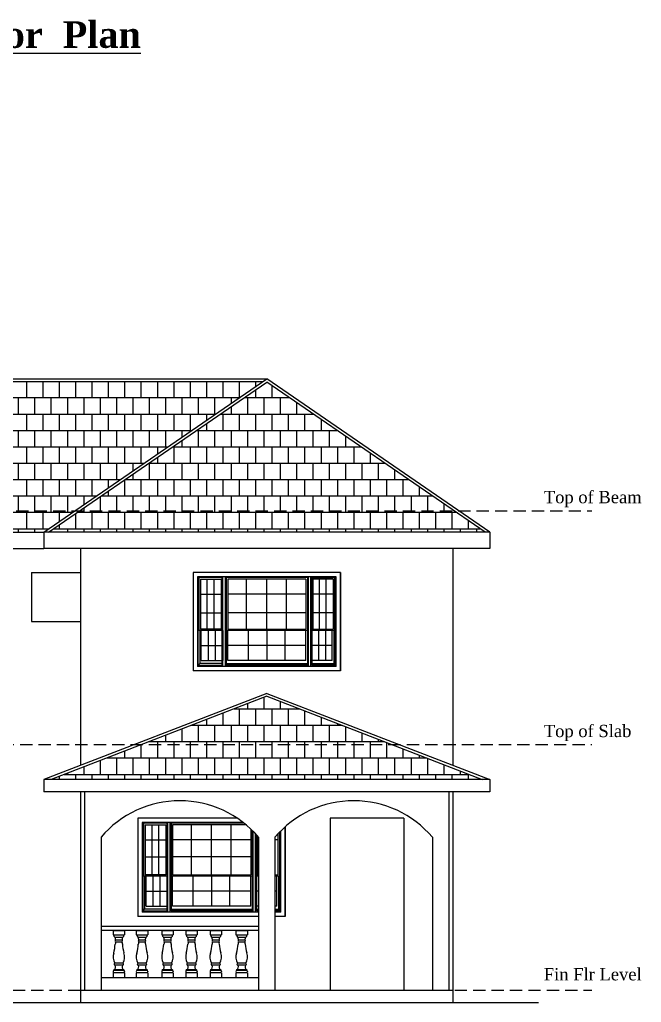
# Model space of a CAD drawing. Header units: inches. Extents: x 8172 to 11619, y -1386 to 1167.
# Drawn here: x 10625.9 to 10929.8, y -1351.4 to -871.4 of the extents above; entities that cross this region are included whole.
import ezdxf

# ---------------------------------------------------------------- set-up
doc = ezdxf.new("R2010")
doc.units = ezdxf.units.IN
doc.header["$LTSCALE"] = 48
doc.header["$MEASUREMENT"] = 0
doc.linetypes.add('0', pattern=[0])
doc.linetypes.add('HIDDEN2', pattern=[0.1875, 0.125, -0.0625])
doc.layers.add('A-Glaz', color=92, linetype='Continuous')
doc.layers.add('A-Wall', color=40, linetype='Continuous')
doc.styles.get("Standard").update_dxf_attribs({"font": 'romantic.ttf'})
pattern_1 = [(0, (-3762.6475, -2400.059), (0, 8), []), (90, (-3762.6475, -2400.0588), (-4, 8), [8, -8])]

msp = doc.modelspace()

# ---------------------------------------------------------------- hatches: boundary and pattern name
h = msp.add_hatch()
h.set_pattern_fill('AR-B88', color=8, style=0)
h.set_pattern_definition(pattern_1)
h.paths.add_polyline_path([(10746.66, -1048.49), (10639.95, -1121.77), (10853.36, -1121.77)])
h.paths.add_polyline_path([(10744.76, -1048.21), (10500.55, -1048.21), (10607.66, -1121.77), (10637.66, -1121.77)])
h.paths.add_polyline_path([(10498.66, -1048.49), (10391.95, -1121.77), (10605.36, -1121.77)])
h = msp.add_hatch()
h.set_pattern_fill('AR-B88', color=8, style=0)
h.set_pattern_definition(pattern_1)
h.paths.add_polyline_path([(10746.66, -1201.9), (10641.27, -1242.51), (10852.04, -1242.51)])

# ---------------------------------------------------------------- linework, layer by layer
at = {"color": 5}
for p, q in [((10498.66, -1046.91), (10746.66, -1046.91)), ((10500.55, -1048.21), (10744.76, -1048.21)), ((10637.66, -1121.77), (10746.66, -1046.91)), ((10639.95, -1121.77), (10746.66, -1048.49)), ((10855.66, -1121.77), (10746.66, -1046.91)), ((10853.36, -1121.77), (10746.66, -1048.49)), ((10607.66, -1121.77), (10637.66, -1121.77)), ((10637.66, -1121.77), (10637.66, -1129.77)), ((10855.66, -1121.77), (10637.66, -1121.77)), ((10855.66, -1121.77), (10855.66, -1129.77)), ((10607.66, -1129.77), (10637.66, -1129.77)), ((10855.66, -1129.77), (10637.66, -1129.77)), ((10746.66, -1200.51), (10637.66, -1242.51)), ((10746.66, -1201.9), (10641.27, -1242.51)), ((10746.66, -1200.51), (10855.66, -1242.51)), ((10746.66, -1201.9), (10852.04, -1242.51)), ((10855.66, -1242.51), (10637.66, -1242.51)), ((10637.66, -1242.51), (10637.66, -1248.51)), ((10855.66, -1242.51), (10855.66, -1248.51)), ((10855.66, -1248.51), (10637.66, -1248.51))]:
    msp.add_line(p, q, dxfattribs=at)
at = {"color": 8, "linetype": 'HIDDEN2'}
for p, q in [((10309.25, -1111.41), (10905.53, -1111.41)), ((10320.1, -1225.41), (10905.53, -1225.41)), ((10325.54, -1345.41), (10905.53, -1345.41))]:
    msp.add_line(p, q, dxfattribs=at)
for p, q in [((10782.66, -1141.41), (10782.66, -1189.41)), ((10755.66, -1265.65), (10755.66, -1309.41)), ((10755.66, -1265.65), (10755.66, -1309.41)), ((10755.66, -1309.41), (10750.66, -1309.41)), ((10286.41, -1351.41), (10879.57, -1351.41))]:
    msp.add_line(p, q)
at = {"layer": 'A-Glaz', "linetype": '0'}
for p, q in [((10631.66, -1141.41), (10631.66, -1165.41)), ((10631.66, -1141.41), (10655.66, -1141.41)), ((10710.66, -1141.41), (10710.66, -1189.41)), ((10782.66, -1141.41), (10710.66, -1141.41)), ((10782.66, -1189.41), (10782.66, -1141.41)), ((10712.74, -1143.49), (10712.74, -1187.32)), ((10780.57, -1143.49), (10712.74, -1143.49)), ((10713.19, -1186.73), (10713.19, -1143.94)), ((10724.79, -1143.94), (10713.19, -1143.94)), ((10713.48, -1143.94), (10713.48, -1169.84)), ((10714.23, -1144.68), (10714.23, -1169.1)), ((10714.23, -1144.68), (10724.35, -1144.68)), ((10717.6, -1169.1), (10717.6, -1144.68)), ((10720.97, -1169.1), (10720.97, -1144.68)), ((10724.35, -1144.68), (10724.35, -1169.1)), ((10724.79, -1143.94), (10724.79, -1186.73)), ((10725.18, -1169.1), (10725.18, -1144.68)), ((10725.24, -1187.32), (10725.24, -1143.49)), ((10726.43, -1187.32), (10726.43, -1143.49)), ((10726.87, -1143.94), (10726.87, -1186.73)), ((10766.59, -1143.94), (10726.87, -1143.94)), ((10727.62, -1144.68), (10727.62, -1169.1)), ((10765.85, -1144.68), (10727.62, -1144.68)), ((10736.83, -1169.1), (10736.83, -1144.68)), ((10746.73, -1169.1), (10746.73, -1144.68)), ((10756.33, -1169.1), (10756.33, -1144.68)), ((10765.85, -1144.68), (10765.85, -1169.1)), ((10766.59, -1143.94), (10766.59, -1186.73)), ((10767.04, -1187.32), (10767.04, -1143.49)), ((10768.23, -1187.32), (10768.23, -1143.49)), ((10768.67, -1143.94), (10768.67, -1186.73)), ((10768.67, -1143.94), (10780.13, -1143.94)), ((10769.12, -1144.68), (10769.12, -1169.1)), ((10779.09, -1144.68), (10769.12, -1144.68)), ((10772.44, -1169.1), (10772.44, -1144.68)), ((10775.76, -1169.1), (10775.76, -1144.68)), ((10779.09, -1144.68), (10779.09, -1169.1)), ((10779.83, -1143.94), (10779.83, -1169.84)), ((10780.13, -1186.73), (10780.13, -1143.94)), ((10780.57, -1187.32), (10780.57, -1143.49)), ((10714.23, -1152.01), (10724.35, -1152.01)), ((10765.85, -1152.01), (10727.62, -1152.01)), ((10779.09, -1152.01), (10769.12, -1152.01)), ((10714.23, -1161.11), (10724.35, -1161.11)), ((10765.85, -1161.11), (10727.62, -1161.11)), ((10779.09, -1161.11), (10769.12, -1161.11)), ((10631.66, -1165.41), (10655.66, -1165.41)), ((10724.79, -1169.84), (10713.48, -1169.84)), ((10713.93, -1169.84), (10713.93, -1185.84)), ((10724.35, -1169.1), (10714.23, -1169.1)), ((10714.67, -1184.5), (10714.67, -1169.84)), ((10718.05, -1169.84), (10718.05, -1184.5)), ((10721.42, -1169.84), (10721.42, -1184.5)), ((10725.18, -1169.84), (10725.18, -1184.5)), ((10766.59, -1169.84), (10726.87, -1169.84)), ((10727.62, -1169.1), (10765.85, -1169.1)), ((10727.62, -1184.5), (10727.62, -1169.84)), ((10737.6, -1169.84), (10737.6, -1184.5)), ((10746.73, -1169.84), (10746.73, -1184.5)), ((10755.43, -1169.84), (10755.43, -1184.5)), ((10765.85, -1184.5), (10765.85, -1169.84)), ((10779.83, -1169.84), (10768.67, -1169.84)), ((10769.12, -1169.1), (10779.09, -1169.1)), ((10772, -1169.84), (10772, -1184.5)), ((10775.32, -1169.84), (10775.32, -1184.5)), ((10778.64, -1184.5), (10778.64, -1169.84)), ((10779.38, -1169.84), (10779.38, -1185.84)), ((10714.67, -1177.17), (10724.79, -1177.17)), ((10765.85, -1177.1), (10727.62, -1177.1)), ((10778.64, -1177.17), (10768.67, -1177.17)), ((10714.67, -1184.5), (10724.79, -1184.5)), ((10765.85, -1184.5), (10727.62, -1184.5)), ((10778.64, -1184.5), (10768.67, -1184.5)), ((10782.66, -1189.41), (10710.66, -1189.41)), ((10780.57, -1187.32), (10712.74, -1187.32)), ((10713.19, -1186.73), (10713.93, -1185.84)), ((10713.19, -1186.73), (10724.79, -1186.73)), ((10724.79, -1185.84), (10713.93, -1185.84)), ((10726.87, -1185.84), (10766.59, -1185.84)), ((10766.59, -1186.73), (10726.87, -1186.73)), ((10768.67, -1185.84), (10779.38, -1185.84)), ((10780.13, -1186.73), (10768.67, -1186.73)), ((10780.13, -1186.73), (10779.38, -1185.84)), ((10683.66, -1261.41), (10683.66, -1309.41)), ((10732.15, -1261.41), (10683.66, -1261.41)), ((10813.66, -1261.41), (10777.66, -1261.41)), ((10777.66, -1261.41), (10777.66, -1345.41)), ((10813.66, -1261.41), (10813.66, -1345.41)), ((10685.74, -1263.49), (10685.74, -1307.32)), ((10735.05, -1263.49), (10685.74, -1263.49)), ((10686.19, -1306.73), (10686.19, -1263.94)), ((10697.79, -1263.94), (10686.19, -1263.94)), ((10686.48, -1263.94), (10686.48, -1289.84)), ((10687.23, -1264.68), (10687.23, -1289.1)), ((10687.23, -1264.68), (10697.35, -1264.68)), ((10690.6, -1289.1), (10690.6, -1264.68)), ((10693.97, -1289.1), (10693.97, -1264.68)), ((10697.35, -1264.68), (10697.35, -1289.1)), ((10697.79, -1263.94), (10697.79, -1306.73)), ((10698.18, -1289.1), (10698.18, -1264.68)), ((10698.24, -1307.32), (10698.24, -1263.49)), ((10699.43, -1307.32), (10699.43, -1263.49)), ((10699.87, -1263.94), (10699.87, -1306.73)), ((10735.62, -1263.94), (10699.87, -1263.94)), ((10700.62, -1264.68), (10700.62, -1289.1)), ((10736.53, -1264.68), (10700.62, -1264.68)), ((10709.83, -1289.1), (10709.83, -1264.68)), ((10719.73, -1289.1), (10719.73, -1264.68)), ((10729.33, -1289.1), (10729.33, -1264.68)), ((10738.85, -1266.74), (10738.85, -1289.1)), ((10755.66, -1309.41), (10755.66, -1265.65)), ((10739.59, -1267.46), (10739.59, -1306.73)), ((10740.04, -1307.32), (10740.04, -1267.9)), ((10741.23, -1307.32), (10741.23, -1269.14)), ((10741.67, -1269.63), (10741.67, -1306.73)), ((10742.12, -1270.13), (10742.12, -1289.1)), ((10752.09, -1269.15), (10752.09, -1289.1)), ((10752.83, -1268.36), (10752.83, -1289.84)), ((10753.13, -1306.73), (10753.13, -1268.05)), ((10753.57, -1307.32), (10753.57, -1267.6)), ((10687.23, -1272.01), (10697.35, -1272.01)), ((10738.85, -1272.01), (10700.62, -1272.01)), ((10742.66, -1272.01), (10742.12, -1272.01)), ((10752.09, -1272.01), (10750.66, -1272.01)), ((10687.23, -1280.34), (10697.35, -1280.34)), ((10738.85, -1280.34), (10700.62, -1280.34)), ((10697.79, -1289.84), (10686.48, -1289.84)), ((10686.93, -1289.84), (10686.93, -1305.84)), ((10697.35, -1289.1), (10687.23, -1289.1)), ((10687.67, -1304.5), (10687.67, -1289.84)), ((10691.05, -1289.84), (10691.05, -1304.5)), ((10694.42, -1289.84), (10694.42, -1304.5)), ((10698.18, -1289.84), (10698.18, -1304.5)), ((10739.59, -1289.84), (10699.87, -1289.84)), ((10700.62, -1289.1), (10738.85, -1289.1)), ((10700.62, -1304.5), (10700.62, -1289.84)), ((10710.6, -1289.84), (10710.6, -1304.5)), ((10719.73, -1289.84), (10719.73, -1304.5)), ((10728.43, -1289.84), (10728.43, -1304.5)), ((10738.85, -1304.5), (10738.85, -1289.84)), ((10742.66, -1289.84), (10741.67, -1289.84)), ((10742.12, -1289.1), (10742.66, -1289.1)), ((10750.66, -1289.1), (10752.09, -1289.1)), ((10752.83, -1289.84), (10750.66, -1289.84)), ((10751.64, -1304.5), (10751.64, -1289.84)), ((10752.38, -1289.84), (10752.38, -1305.84)), ((10687.67, -1297.17), (10697.79, -1297.17)), ((10738.85, -1297.1), (10700.62, -1297.1)), ((10742.66, -1297.17), (10741.67, -1297.17)), ((10751.64, -1297.17), (10750.66, -1297.17)), ((10687.67, -1304.5), (10697.79, -1304.5)), ((10738.85, -1304.5), (10700.62, -1304.5)), ((10742.66, -1304.5), (10741.67, -1304.5)), ((10751.64, -1304.5), (10750.66, -1304.5)), ((10742.66, -1309.41), (10683.66, -1309.41)), ((10742.66, -1307.32), (10685.74, -1307.32)), ((10686.19, -1306.73), (10686.93, -1305.84)), ((10686.19, -1306.73), (10697.79, -1306.73)), ((10697.79, -1305.84), (10686.93, -1305.84)), ((10699.87, -1305.84), (10739.59, -1305.84)), ((10739.59, -1306.73), (10699.87, -1306.73)), ((10741.67, -1305.84), (10742.66, -1305.84)), ((10742.66, -1306.73), (10741.67, -1306.73)), ((10750.66, -1305.84), (10752.38, -1305.84)), ((10753.13, -1306.73), (10750.66, -1306.73)), ((10753.57, -1307.32), (10750.66, -1307.32)), ((10755.66, -1309.41), (10750.66, -1309.41)), ((10753.13, -1306.73), (10752.38, -1305.84))]:
    msp.add_line(p, q, dxfattribs=at)
at = {"layer": 'A-Wall'}
for p, q in [((10655.66, -1129.77), (10655.66, -1235.57)), ((10837.66, -1129.77), (10837.66, -1235.57)), ((10655.66, -1248.51), (10655.66, -1351.41)), ((10657.66, -1248.51), (10657.66, -1345.41)), ((10835.66, -1248.51), (10835.66, -1345.41)), ((10837.66, -1248.51), (10837.66, -1351.41)), ((10665.66, -1270.76), (10665.66, -1345.41)), ((10742.66, -1270.76), (10742.66, -1345.41)), ((10750.66, -1270.76), (10750.66, -1345.41)), ((10827.66, -1270.76), (10827.66, -1345.41)), ((10655.66, -1345.41), (10837.66, -1345.41))]:
    msp.add_line(p, q, dxfattribs=at)
at = {"layer": 'A-Wall', "color": 6}
for p, q in [((10742.66, -1314.3), (10665.66, -1314.3)), ((10742.66, -1316.3), (10665.66, -1316.3)), ((10671.59, -1316.3), (10677.19, -1316.3)), ((10671.59, -1316.3), (10671.59, -1318.5)), ((10671.59, -1318.5), (10677.19, -1318.5)), ((10672.39, -1319.5), (10676.39, -1319.5)), ((10677.19, -1316.3), (10677.19, -1318.5)), ((10682.9, -1316.3), (10688.5, -1316.3)), ((10682.9, -1316.3), (10682.9, -1318.5)), ((10682.9, -1318.5), (10688.5, -1318.5)), ((10683.7, -1319.5), (10687.7, -1319.5)), ((10688.5, -1316.3), (10688.5, -1318.5)), ((10695.33, -1316.3), (10700.93, -1316.3)), ((10695.33, -1316.3), (10695.33, -1318.5)), ((10695.33, -1318.5), (10700.93, -1318.5)), ((10696.13, -1319.5), (10700.13, -1319.5)), ((10700.93, -1316.3), (10700.93, -1318.5)), ((10707.06, -1316.3), (10712.66, -1316.3)), ((10707.06, -1316.3), (10707.06, -1318.5)), ((10707.06, -1318.5), (10712.66, -1318.5)), ((10707.86, -1319.5), (10711.86, -1319.5)), ((10712.66, -1316.3), (10712.66, -1318.5)), ((10718.93, -1316.3), (10724.53, -1316.3)), ((10718.93, -1316.3), (10718.93, -1318.5)), ((10718.93, -1318.5), (10724.53, -1318.5)), ((10719.73, -1319.5), (10723.73, -1319.5)), ((10724.53, -1316.3), (10724.53, -1318.5)), ((10731.63, -1316.3), (10737.23, -1316.3)), ((10731.63, -1316.3), (10731.63, -1318.5)), ((10731.63, -1318.5), (10737.23, -1318.5)), ((10732.43, -1319.5), (10736.43, -1319.5)), ((10737.23, -1316.3), (10737.23, -1318.5)), ((10676, -1321.04), (10672.79, -1321.04)), ((10672.92, -1322.04), (10672.79, -1322.04)), ((10675.84, -1322.04), (10672.92, -1322.04)), ((10675.99, -1322.04), (10675.84, -1322.04)), ((10687.32, -1321.04), (10684.1, -1321.04)), ((10684.24, -1322.04), (10684.1, -1322.04)), ((10687.16, -1322.04), (10684.24, -1322.04)), ((10687.3, -1322.04), (10687.16, -1322.04)), ((10699.75, -1321.04), (10696.53, -1321.04)), ((10696.66, -1322.04), (10696.53, -1322.04)), ((10699.59, -1322.04), (10696.66, -1322.04)), ((10699.73, -1322.04), (10699.59, -1322.04)), ((10711.48, -1321.04), (10708.26, -1321.04)), ((10708.4, -1322.04), (10708.26, -1322.04)), ((10711.32, -1322.04), (10708.4, -1322.04)), ((10711.46, -1322.04), (10711.32, -1322.04)), ((10723.35, -1321.04), (10720.13, -1321.04)), ((10720.27, -1322.04), (10720.13, -1322.04)), ((10723.19, -1322.04), (10720.27, -1322.04)), ((10723.33, -1322.04), (10723.19, -1322.04)), ((10736.05, -1321.04), (10732.83, -1321.04)), ((10732.97, -1322.04), (10732.83, -1322.04)), ((10735.89, -1322.04), (10732.97, -1322.04)), ((10736.03, -1322.04), (10735.89, -1322.04)), ((10676.38, -1332.31), (10672.38, -1332.31)), ((10676.28, -1333.31), (10672.48, -1333.31)), ((10676.39, -1330.91), (10676.39, -1330.91)), ((10687.7, -1332.31), (10683.7, -1332.31)), ((10687.6, -1333.31), (10683.8, -1333.31)), ((10687.7, -1330.91), (10687.7, -1330.91)), ((10700.12, -1332.31), (10696.12, -1332.31)), ((10700.02, -1333.31), (10696.22, -1333.31)), ((10700.13, -1330.91), (10700.13, -1330.91)), ((10711.85, -1332.31), (10707.85, -1332.31)), ((10711.75, -1333.31), (10707.95, -1333.31)), ((10711.86, -1330.91), (10711.86, -1330.91)), ((10723.72, -1332.31), (10719.72, -1332.31)), ((10723.62, -1333.31), (10719.82, -1333.31)), ((10723.73, -1330.91), (10723.73, -1330.91)), ((10736.42, -1332.31), (10732.42, -1332.31)), ((10736.32, -1333.31), (10732.52, -1333.31)), ((10736.43, -1330.91), (10736.43, -1330.91)), ((10677.19, -1337.01), (10671.59, -1337.01)), ((10671.59, -1337.01), (10671.59, -1339.41)), ((10676.89, -1335.51), (10671.86, -1335.51)), ((10671.89, -1335.51), (10671.89, -1335.81)), ((10676.93, -1335.81), (10671.89, -1335.81)), ((10676.89, -1335.51), (10676.89, -1335.81)), ((10677.19, -1336.34), (10677.19, -1336.43)), ((10677.19, -1337.01), (10677.19, -1339.41)), ((10688.5, -1337.01), (10682.9, -1337.01)), ((10682.9, -1337.01), (10682.9, -1339.41)), ((10688.2, -1335.51), (10683.18, -1335.51)), ((10683.2, -1335.51), (10683.2, -1335.81)), ((10688.25, -1335.81), (10683.2, -1335.81)), ((10688.2, -1335.51), (10688.2, -1335.81)), ((10688.5, -1336.34), (10688.5, -1336.43)), ((10688.5, -1337.01), (10688.5, -1339.41)), ((10700.93, -1337.01), (10695.33, -1337.01)), ((10695.33, -1337.01), (10695.33, -1339.41)), ((10700.63, -1335.51), (10695.6, -1335.51)), ((10695.63, -1335.51), (10695.63, -1335.81)), ((10700.67, -1335.81), (10695.63, -1335.81)), ((10700.63, -1335.51), (10700.63, -1335.81)), ((10700.93, -1336.34), (10700.93, -1336.43)), ((10700.93, -1337.01), (10700.93, -1339.41)), ((10712.66, -1337.01), (10707.06, -1337.01)), ((10707.06, -1337.01), (10707.06, -1339.41)), ((10712.36, -1335.51), (10707.34, -1335.51)), ((10707.36, -1335.51), (10707.36, -1335.81)), ((10712.4, -1335.81), (10707.36, -1335.81)), ((10712.36, -1335.51), (10712.36, -1335.81)), ((10712.66, -1336.34), (10712.66, -1336.43)), ((10712.66, -1337.01), (10712.66, -1339.41)), ((10724.53, -1337.01), (10718.93, -1337.01)), ((10718.93, -1337.01), (10718.93, -1339.41)), ((10724.23, -1335.51), (10719.21, -1335.51)), ((10719.23, -1335.51), (10719.23, -1335.81)), ((10724.27, -1335.81), (10719.23, -1335.81)), ((10724.23, -1335.51), (10724.23, -1335.81)), ((10724.53, -1336.34), (10724.53, -1336.43)), ((10724.53, -1337.01), (10724.53, -1339.41)), ((10737.23, -1337.01), (10731.63, -1337.01)), ((10731.63, -1337.01), (10731.63, -1339.41)), ((10736.93, -1335.51), (10731.91, -1335.51)), ((10731.93, -1335.51), (10731.93, -1335.81)), ((10736.97, -1335.81), (10731.93, -1335.81)), ((10736.93, -1335.51), (10736.93, -1335.81)), ((10737.23, -1336.34), (10737.23, -1336.43)), ((10737.23, -1337.01), (10737.23, -1339.41)), ((10742.66, -1339.41), (10665.66, -1339.41)), ((10677.19, -1339.41), (10671.59, -1339.41)), ((10688.5, -1339.41), (10682.9, -1339.41)), ((10700.93, -1339.41), (10695.33, -1339.41)), ((10712.66, -1339.41), (10707.06, -1339.41)), ((10724.53, -1339.41), (10718.93, -1339.41)), ((10737.23, -1339.41), (10731.63, -1339.41))]:
    msp.add_line(p, q, dxfattribs=at)
at = {"layer": 'A-Wall'}
for centre in [(10704.16, -1303.45), (10789.16, -1303.45)]:
    msp.add_arc(centre, 50.51, 40.3402, 139.6598, dxfattribs=at)
at = {"layer": 'A-Wall', "color": 6}
for centre, radius, start, end in [((10672.91, -1318.5), 1.12, 179.7359, 242.1916), ((10670.54, -1320.8), 2.26, 353.9964, 35.1982), ((10678.57, -1320.89), 2.59, 147.5205, 183.3431), ((10675.86, -1318.5), 1.12, 297.7971, 0.2754), ((10684.23, -1318.5), 1.12, 179.7359, 242.1916), ((10681.86, -1320.8), 2.26, 353.9964, 35.1982), ((10689.89, -1320.89), 2.59, 147.5205, 183.3431), ((10687.18, -1318.5), 1.12, 297.7971, 0.2754), ((10696.65, -1318.5), 1.12, 179.7359, 242.1916), ((10694.28, -1320.8), 2.26, 353.9964, 35.1982), ((10702.31, -1320.89), 2.59, 147.5205, 183.3431), ((10699.6, -1318.5), 1.12, 297.7971, 0.2754), ((10708.38, -1318.5), 1.12, 179.7359, 242.1916), ((10706.01, -1320.8), 2.26, 353.9964, 35.1982), ((10714.04, -1320.89), 2.59, 147.5205, 183.3431), ((10711.34, -1318.5), 1.12, 297.7971, 0.2754), ((10720.26, -1318.5), 1.12, 179.7359, 242.1916), ((10717.88, -1320.8), 2.26, 353.9964, 35.1982), ((10725.91, -1320.89), 2.59, 147.5205, 183.3431), ((10723.21, -1318.5), 1.12, 297.7971, 0.2754), ((10732.95, -1318.5), 1.12, 179.7359, 242.1916), ((10730.58, -1320.8), 2.26, 353.9964, 35.1982), ((10738.61, -1320.89), 2.59, 147.5205, 183.3431), ((10735.91, -1318.5), 1.12, 297.7971, 0.2754), ((10651.8, -1321.9), 20.8, 344.828, 357.0906), ((10672.24, -1322.4), 0.652, 300.6455, 33.5765), ((10673.3, -1321.54), 0.715, 135.6011, 224.3989), ((10676.65, -1322.43), 0.77, 149.1039, 227.8648), ((10675.45, -1321.53), 0.737, 316.2135, 41.6196), ((10697.13, -1321.62), 21.05, 183.7724, 195.6349), ((10663.12, -1321.9), 20.8, 344.828, 357.0906), ((10683.56, -1322.4), 0.652, 300.6455, 33.5765), ((10684.61, -1321.54), 0.715, 135.6011, 224.3989), ((10687.97, -1322.43), 0.77, 149.1039, 227.8648), ((10686.77, -1321.53), 0.737, 316.2135, 41.6196), ((10708.45, -1321.62), 21.05, 183.7724, 195.6349), ((10675.54, -1321.9), 20.8, 344.828, 357.0906), ((10697.04, -1321.54), 0.715, 135.6011, 224.3989), ((10695.98, -1322.4), 0.652, 300.6455, 33.5765), ((10700.39, -1322.43), 0.77, 149.1039, 227.8648), ((10699.19, -1321.53), 0.737, 316.2135, 41.6196), ((10720.88, -1321.62), 21.05, 183.7724, 195.6349), ((10687.28, -1321.9), 20.8, 344.828, 357.0906), ((10707.72, -1322.4), 0.652, 300.6455, 33.5765), ((10708.77, -1321.54), 0.715, 135.6011, 224.3989), ((10712.12, -1322.43), 0.77, 149.1039, 227.8648), ((10710.93, -1321.53), 0.737, 316.2135, 41.6196), ((10732.61, -1321.62), 21.05, 183.7724, 195.6349), ((10699.15, -1321.9), 20.8, 344.828, 357.0906), ((10719.59, -1322.4), 0.652, 300.6455, 33.5765), ((10720.64, -1321.54), 0.715, 135.6011, 224.3989), ((10723.99, -1322.43), 0.77, 149.1039, 227.8648), ((10722.8, -1321.53), 0.737, 316.2135, 41.6196), ((10744.48, -1321.62), 21.05, 183.7724, 195.6349), ((10711.85, -1321.9), 20.8, 344.828, 357.0906), ((10732.29, -1322.4), 0.652, 300.6455, 33.5765), ((10733.34, -1321.54), 0.715, 135.6011, 224.3989), ((10736.69, -1322.43), 0.77, 149.1039, 227.8648), ((10735.5, -1321.53), 0.737, 316.2135, 41.6196), ((10757.18, -1321.62), 21.05, 183.7724, 195.6349), ((10677.25, -1329.3), 5.71, 159.9728, 211.7405), ((10671.54, -1329.31), 5.69, 328.1829, 20.7707), ((10688.56, -1329.3), 5.71, 159.9728, 211.7405), ((10682.86, -1329.31), 5.69, 328.1829, 20.7707), ((10700.99, -1329.3), 5.71, 159.9728, 211.7405), ((10695.28, -1329.31), 5.69, 328.1829, 20.7707), ((10712.72, -1329.3), 5.71, 159.9728, 211.7405), ((10707.02, -1329.31), 5.69, 328.1829, 20.7707), ((10724.59, -1329.3), 5.71, 159.9728, 211.7405), ((10718.89, -1329.31), 5.69, 328.1829, 20.7707), ((10737.29, -1329.3), 5.71, 159.9728, 211.7405), ((10731.59, -1329.31), 5.69, 328.1829, 20.7707), ((10671.35, -1334.18), 1.43, 291.1619, 37.5238), ((10672.61, -1332.79), 0.532, 115.419, 256.0317), ((10677.4, -1334.19), 1.42, 141.8315, 247.8715), ((10676.14, -1332.79), 0.534, 284.5059, 64.0435), ((10682.66, -1334.18), 1.43, 291.1619, 37.5238), ((10683.93, -1332.79), 0.532, 115.419, 256.0317), ((10688.72, -1334.19), 1.42, 141.8315, 247.8715), ((10687.46, -1332.79), 0.534, 284.5059, 64.0435), ((10695.09, -1334.18), 1.43, 291.1619, 37.5238), ((10696.35, -1332.79), 0.532, 115.419, 256.0317), ((10701.14, -1334.19), 1.42, 141.8315, 247.8715), ((10699.89, -1332.79), 0.534, 284.5059, 64.0435), ((10706.82, -1334.18), 1.43, 291.1619, 37.5238), ((10708.08, -1332.79), 0.532, 115.419, 256.0317), ((10712.87, -1334.19), 1.42, 141.8315, 247.8715), ((10711.62, -1332.79), 0.534, 284.5059, 64.0435), ((10718.69, -1334.18), 1.43, 291.1619, 37.5238), ((10719.95, -1332.79), 0.532, 115.419, 256.0317), ((10724.74, -1334.19), 1.42, 141.8315, 247.8715), ((10723.49, -1332.79), 0.534, 284.5059, 64.0435), ((10731.39, -1334.18), 1.43, 291.1619, 37.5238), ((10732.65, -1332.79), 0.532, 115.419, 256.0317), ((10737.44, -1334.19), 1.42, 141.8315, 247.8715), ((10736.19, -1332.79), 0.534, 284.5059, 64.0435), ((10672.34, -1336.41), 0.75, 126.8699, 233.1301), ((10676.4, -1336.39), 0.785, 308.0388, 47.7838), ((10683.65, -1336.41), 0.75, 126.8699, 233.1301), ((10687.72, -1336.39), 0.785, 308.0388, 47.7838), ((10696.08, -1336.41), 0.75, 126.8699, 233.1301), ((10700.14, -1336.39), 0.785, 308.0388, 47.7838), ((10707.81, -1336.41), 0.75, 126.8699, 233.1301), ((10711.88, -1336.39), 0.785, 308.0388, 47.7838), ((10719.68, -1336.41), 0.75, 126.8699, 233.1301), ((10723.75, -1336.39), 0.785, 308.0388, 47.7838), ((10732.38, -1336.41), 0.75, 126.8699, 233.1301), ((10736.45, -1336.39), 0.785, 308.0388, 47.7838)]:
    msp.add_arc(centre, radius, start, end, dxfattribs=at)

# ---------------------------------------------------------------- texts
at = {"attachment_point": 1}
for s, width, insert, char_height in [('{\\fRomantic|b1|i0|c2|p2;\\LGround  Floor  Plan}', 187.9678, (10514.97, -872.2), 13), ('Top of Beam', 81.687, (10882.11, -1101.62), 6), ('Top of Slab', 81.687, (10882.11, -1215.86), 6), ('Fin Flr Level', 81.687, (10882.11, -1334.67), 6)]:
    msp.add_mtext_dynamic_manual_height_columns(s, width=width, gutter_width=1, heights=[0], dxfattribs=dict(at, insert=insert, char_height=char_height))

doc.saveas('drawing.dxf')
